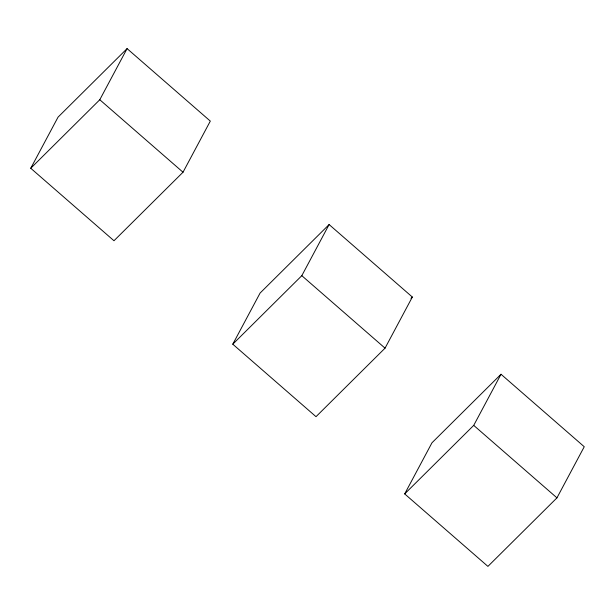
<?xml version="1.0" encoding="UTF-8"?>
<svg xmlns="http://www.w3.org/2000/svg" width="615" height="615" viewBox="0 0 615 615"><rect width="100%" height="100%" fill="white"/><g stroke="black" fill="none" stroke-linecap="round" stroke-linejoin="round"><path stroke-width="0.92" d="M30.75 168.264L58.048 117.142L127.082 48.616L210.315 121.094L183.016 172.223L113.983 240.742L30.75 168.264L99.784 99.738L127.082 48.616M232.778 344.2L260.076 293.078L329.11 224.552L412.342 297.037L385.044 348.159L316.01 416.678L232.778 344.2L301.811 275.674L329.11 224.552M404.685 493.907L431.984 442.777L501.017 374.258L584.25 446.736L556.952 497.858L487.918 566.384L404.685 493.907L473.719 425.38L501.017 374.258M410.989 298.375L412.342 297.037M99.784 99.738L183.016 172.223M301.811 275.674L385.044 348.159M473.719 425.38L556.952 497.858"/></g></svg>
